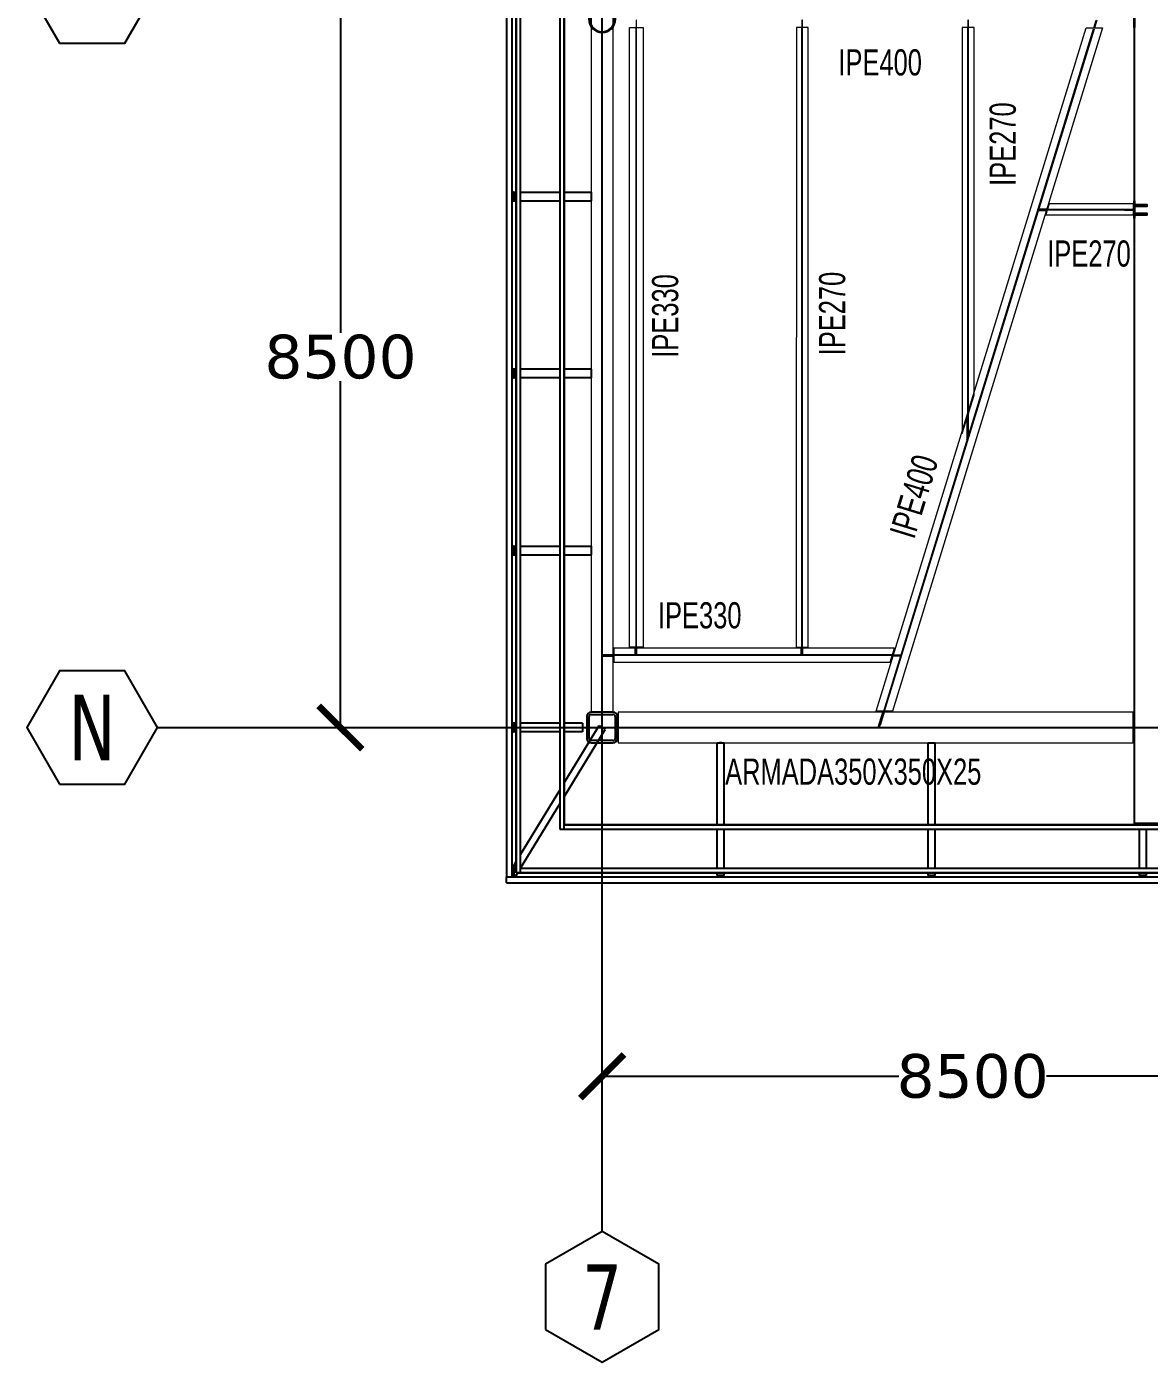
# Model space of a CAD drawing. Header units: millimetres. Extents: x -6598 to 74598, y -11659 to 33736.
# Drawn here: x -6598 to 6275, y -7280 to 8038 of the extents above; entities that cross this region are included whole.
import ezdxf
from ezdxf.enums import TextEntityAlignment as Align

# ---------------------------------------------------------------- set-up
doc = ezdxf.new("R2010")
doc.units = ezdxf.units.MM
for name, color, linetype, lineweight in [('0-2', 10, 'Continuous', 5), ('E_B_PLACA-1', 10, 'Continuous', 25), ('E_B_PLACA-2', 31, 'Continuous', 25), ('E_COLUMNAS-2', 1, 'Continuous', 35), ('E_COLUMNAS-3', 31, 'Continuous', 25), ('E_COLUMNAS-4', 1, 'Continuous', 25), ('E_TEXTO', 3, 'Continuous', 9), ('E_VIGAS-1', 30, 'Continuous', 25), ('E_VIGAS-2', 10, 'Continuous', 25), ('HCB-VIGAS', 4, 'Continuous', 15), ('HCB_ALMA', 255, 'Continuous', 5), ('S-COLS-HDLN-1', 52, 'Continuous', 9)]:
    doc.layers.add(name, color=color, linetype=linetype, lineweight=lineweight)
for name, color, linetype in [('COTAS', 8, 'Continuous'), ('HCB-EJES', 1, 'Continuous'), ('HCB-PLATINAS', 5, 'Continuous'), ('HCB-ROTULOS', 2, 'Continuous')]:
    doc.layers.add(name, color=color, linetype=linetype)
doc.styles.add('Arial Narrow_1', font='', dxfattribs={"width": 0.85, "height": 0.3})
doc.styles.add('ROMANT', font='romant.shx', dxfattribs={"width": 0.8})
doc.styles.add('VERDANA', font='verdana.ttf')
doc.styles.get('Arial Narrow_1').set_extended_font_data('Arial Narrow')
doc.dimstyles.new('1.125', dxfattribs={"dimscale": 0, "dimtxt": 500, "dimasz": 500, "dimexe": 4, "dimexo": 4, "dimgap": 15, "dimtad": 0, "dimdec": 0, "dimzin": 4, "dimdsep": 46, "dimtxsty": 'ROMANT', "dimblk": 'ARCHTICK', "dimcen": -10, "dimclrd": 256, "dimclrt": 3, "dimadec": 0, "dimazin": 0, "dimtfac": 1, "dimtdec": 0, "dimtix": 1, "dimtmove": 0, "dimatfit": 0, "dimldrblk": 'OBLIQUE', "dimfxl": 0.05, "dimtolj": 1, "dimtzin": 0, "dimarcsym": 0})

# ---------------------------------------------------------------- blocks, each defined once
blk = doc.blocks.new('EST_SFM_VIGA-METALICA-SECCION-C - EST_SFM_VIGA-METALICA-UPN160-1602621-_94_00m_N_E-NIVEL-24-TERRAZA DOC')
at = {"layer": 'E_VIGAS-1'}
for p, q in [((14.471, 0.047), (-14.46, 0.047)), ((14.471, 0.047), (14.471, -0.018)), ((-14.46, -0.018), (14.471, -0.018))]:
    blk.add_line(p, q, dxfattribs=at)
blk = doc.blocks.new('EST_SFM_VIGA-METALICA-SECCION-C - EST_SFM_VIGA-METALICA-UPN100-1529610-_94_00m_N_E-NIVEL-24-TERRAZA DOC')
at = {"layer": 'E_VIGAS-2'}
for p, q in [((14.393, 0.032), (-14.441, 0.032)), ((14.393, 0.032), (14.393, -0.018)), ((-14.442, -0.018), (14.393, -0.018))]:
    blk.add_line(p, q, dxfattribs=at)
blk = doc.blocks.new('EST_SFM_VIGA-METALICA-SECCION-C - EST_SFM_VIGA-METALICA-UPN100-1529678-_94_00m_N_E-NIVEL-24-TERRAZA DOC')
at = {"layer": 'E_VIGAS-2'}
for p, q in [((13.894, 0.018), (-13.943, 0.018)), ((13.894, 0.018), (13.894, -0.032)), ((-13.942, -0.032), (13.893, -0.032))]:
    blk.add_line(p, q, dxfattribs=at)
blk = doc.blocks.new('EST_SFM_VIGA-METALICA-SECCION-C - EST_SFM_VIGA-METALICA-UPN100-1527742-_94_00m_N_E-NIVEL-24-TERRAZA DOC')
at = {"layer": 'E_VIGAS-2'}
for p, q in [((-34.827, -0.032), (-34.827, 0.018)), ((34.044, 0.018), (-34.827, 0.018)), ((-34.827, -0.032), (34.044, -0.032))]:
    blk.add_line(p, q, dxfattribs=at)
blk = doc.blocks.new('EST_SFM_VIGA-METALICA-SECCION-C - EST_SFM_VIGA-METALICA-UPN100-1527772-_94_00m_N_E-NIVEL-24-TERRAZA DOC')
at = {"layer": 'E_VIGAS-2'}
for p, q in [((-34.929, -0.018), (-34.929, 0.032)), ((34.942, 0.032), (-34.929, 0.032)), ((-34.929, -0.018), (34.942, -0.018))]:
    blk.add_line(p, q, dxfattribs=at)
blk = doc.blocks.new('EST_SFM_VIGA-METALICA-SECCION-C - EST_SFM_VIGA-METALICA-UPN160-1579051-_94_00m_N_E-NIVEL-24-TERRAZA DOC')
at = {"layer": 'E_VIGAS-1'}
for p, q in [((-35.176, -0.018), (-35.176, 0.047)), ((32.521, 0.047), (-35.176, 0.047)), ((-35.176, -0.018), (34.955, -0.018))]:
    blk.add_line(p, q, dxfattribs=at)
blk = doc.blocks.new('DCTIB_CNI_EST_MOD-1A-FAC_0001_rvt-2-_94_00m_N_E-NIVEL-24-TERRAZA DOC')
at = {"layer": 'E_B_PLACA-1'}
for p, q in [((-75.147, 138.995), (-75.147, 167.83)), ((-74.597, 167.28), (-74.597, 139.545)), ((-74.597, 139.545), (-5.727, 139.545)), ((-5.177, 138.995), (-75.147, 138.995))]:
    blk.add_line(p, q, dxfattribs=at)
at = {"layer": 'E_B_PLACA-2'}
for p, q in [((-75.147, 167.83), (-75.147, 138.995)), ((-74.597, 139.545), (-74.597, 167.28)), ((-5.727, 139.545), (-74.597, 139.545)), ((-75.147, 138.995), (-5.177, 138.995))]:
    blk.add_line(p, q, dxfattribs=at)
at = {"layer": 'E_COLUMNAS-3'}
for p, q in [((-72.831, 138.952), (-72.805, 138.952)), ((-72.805, 138.949), (-72.831, 138.949)), ((-72.8, 138.952), (-72.773, 138.952)), ((-72.773, 138.949), (-72.8, 138.949)), ((-70.411, 138.952), (-70.385, 138.952)), ((-70.385, 138.949), (-70.411, 138.949)), ((-70.38, 138.952), (-70.353, 138.952)), ((-70.353, 138.949), (-70.38, 138.949))]:
    blk.add_line(p, q, dxfattribs=at)
for centre, radius, start, end in [((-75.196, 138.946), 0.006, 10, 80), ((-75.196, 138.946), 0.006, 10, 80), ((-75.196, 138.946), 0.003, 30, 60), ((-75.196, 138.946), 0.003, 30, 60), ((-72.831, 138.946), 0.006, 90, 170), ((-72.831, 138.946), 0.006, 90, 170), ((-72.831, 138.946), 0.003, 90, 150), ((-72.831, 138.946), 0.003, 90, 150), ((-72.773, 138.946), 0.006, 10, 90), ((-72.773, 138.946), 0.006, 10, 90), ((-72.773, 138.946), 0.003, 30, 90), ((-72.773, 138.946), 0.003, 30, 90), ((-70.411, 138.946), 0.006, 90, 170), ((-70.411, 138.946), 0.006, 90, 170), ((-70.411, 138.946), 0.003, 90, 150), ((-70.411, 138.946), 0.003, 90, 150), ((-70.353, 138.946), 0.006, 10, 90), ((-70.353, 138.946), 0.006, 10, 90), ((-70.353, 138.946), 0.003, 30, 90), ((-70.353, 138.946), 0.003, 30, 90)]:
    blk.add_arc(centre, radius, start, end, dxfattribs=at)
at = {"layer": 'E_VIGAS-1'}
for p, q in [((-75.177, 146.804), (-75.195, 146.804)), ((-75.195, 146.757), (-75.181, 146.757)), ((-75.181, 146.752), (-75.195, 146.752)), ((-75.181, 146.757), (-75.176, 146.757)), ((-75.181, 146.757), (-75.176, 146.757)), ((-75.177, 146.757), (-75.181, 146.757)), ((-75.176, 146.752), (-75.181, 146.752)), ((-75.181, 146.752), (-75.177, 146.752)), ((-75.176, 146.752), (-75.181, 146.752)), ((-75.177, 146.767), (-75.177, 146.804)), ((-75.177, 146.804), (-75.175, 146.804)), ((-75.175, 146.704), (-75.175, 146.804)), ((-75.175, 146.804), (-75.147, 146.804)), ((-75.175, 146.804), (-75.175, 146.704)), ((-74.597, 146.804), (-74.286, 146.804)), ((-74.286, 146.804), (-74.286, 146.704)), ((-75.195, 146.704), (-75.177, 146.704)), ((-75.177, 146.704), (-75.177, 146.742)), ((-75.175, 146.704), (-75.177, 146.704)), ((-75.175, 146.704), (-75.147, 146.704)), ((-74.597, 146.704), (-74.286, 146.704)), ((-75.177, 144.774), (-75.195, 144.774)), ((-75.177, 144.774), (-75.175, 144.774)), ((-75.177, 144.736), (-75.177, 144.774)), ((-75.175, 144.674), (-75.175, 144.774)), ((-75.175, 144.774), (-75.175, 144.674)), ((-75.147, 144.774), (-75.175, 144.774)), ((-74.286, 144.774), (-74.597, 144.774)), ((-74.286, 144.774), (-74.286, 144.674)), ((-75.195, 144.726), (-75.181, 144.726)), ((-75.181, 144.721), (-75.195, 144.721)), ((-75.195, 144.674), (-75.177, 144.674)), ((-75.181, 144.726), (-75.176, 144.726)), ((-75.181, 144.726), (-75.176, 144.726)), ((-75.177, 144.726), (-75.181, 144.726)), ((-75.176, 144.721), (-75.181, 144.721)), ((-75.181, 144.721), (-75.177, 144.721)), ((-75.176, 144.721), (-75.181, 144.721)), ((-75.177, 144.674), (-75.177, 144.711)), ((-75.175, 144.674), (-75.177, 144.674)), ((-75.147, 144.674), (-75.175, 144.674)), ((-74.286, 144.674), (-74.597, 144.674)), ((-75.177, 142.743), (-75.195, 142.743)), ((-75.195, 142.696), (-75.181, 142.696)), ((-75.181, 142.69), (-75.195, 142.69)), ((-75.195, 142.643), (-75.177, 142.643)), ((-75.181, 142.696), (-75.176, 142.696)), ((-75.181, 142.696), (-75.176, 142.696)), ((-75.177, 142.696), (-75.181, 142.696)), ((-75.176, 142.69), (-75.181, 142.69)), ((-75.181, 142.69), (-75.177, 142.69)), ((-75.176, 142.69), (-75.181, 142.69)), ((-75.177, 142.706), (-75.177, 142.743)), ((-75.177, 142.743), (-75.175, 142.743)), ((-75.177, 142.643), (-75.177, 142.68)), ((-75.175, 142.643), (-75.177, 142.643)), ((-75.175, 142.643), (-75.175, 142.743)), ((-75.175, 142.743), (-75.147, 142.743)), ((-75.175, 142.743), (-75.175, 142.643)), ((-75.175, 142.643), (-75.147, 142.643)), ((-74.597, 142.743), (-74.287, 142.743)), ((-74.597, 142.643), (-74.287, 142.643)), ((-74.287, 142.743), (-74.287, 142.643)), ((-75.177, 140.712), (-75.195, 140.712)), ((-75.195, 140.665), (-75.181, 140.665)), ((-75.181, 140.66), (-75.195, 140.66)), ((-75.181, 140.665), (-75.176, 140.665)), ((-75.181, 140.665), (-75.176, 140.665)), ((-75.177, 140.665), (-75.181, 140.665)), ((-75.176, 140.66), (-75.181, 140.66)), ((-75.181, 140.66), (-75.177, 140.66)), ((-75.176, 140.66), (-75.181, 140.66)), ((-75.177, 140.712), (-75.175, 140.712)), ((-75.177, 140.675), (-75.177, 140.712)), ((-75.177, 140.612), (-75.177, 140.65)), ((-75.175, 140.612), (-75.175, 140.712)), ((-75.175, 140.712), (-75.175, 140.612)), ((-75.147, 140.712), (-75.175, 140.712)), ((-74.387, 140.712), (-74.597, 140.712)), ((-74.597, 140.027), (-74.197, 140.684)), ((-74.597, 139.869), (-74.127, 140.641)), ((-74.387, 140.712), (-74.387, 140.612)), ((-74.197, 140.684), (-74.127, 140.641)), ((-75.195, 140.612), (-75.177, 140.612)), ((-75.175, 140.612), (-75.177, 140.612)), ((-75.147, 140.612), (-75.175, 140.612)), ((-74.387, 140.612), (-74.597, 140.612)), ((-72.843, 140.488), (-72.815, 140.488)), ((-72.843, 140.487), (-72.761, 140.487)), ((-72.843, 139.545), (-72.843, 140.487)), ((-72.805, 140.488), (-72.805, 140.487)), ((-72.8, 140.488), (-72.805, 140.488)), ((-72.8, 140.487), (-72.8, 140.488)), ((-72.789, 140.488), (-72.761, 140.488)), ((-72.761, 139.545), (-72.761, 140.487)), ((-70.423, 140.487), (-70.341, 140.487)), ((-70.423, 139.545), (-70.423, 140.487)), ((-70.341, 139.545), (-70.341, 140.487)), ((-68.003, 139.567), (-67.921, 139.567)), ((-68.003, 139.567), (-68.003, 139.545)), ((-67.921, 139.567), (-67.921, 139.545)), ((-75.175, 139.078), (-75.147, 139.124)), ((-75.176, 139.065), (-75.195, 139.033)), ((-75.181, 138.994), (-75.178, 138.999)), ((-75.178, 138.99), (-75.181, 138.984)), ((-75.176, 139.023), (-75.176, 139.076)), ((-75.176, 138.966), (-75.176, 138.972)), ((-75.176, 138.972), (-75.176, 138.966)), ((-75.147, 138.966), (-75.176, 138.966)), ((-75.175, 139.078), (-75.175, 138.967)), ((-75.175, 138.967), (-75.147, 138.967)), ((-75.175, 138.961), (-75.174, 138.959)), ((-75.173, 138.957), (-75.172, 138.955)), ((-75.171, 138.952), (-75.171, 138.95)), ((-75.166, 138.947), (-75.155, 138.966)), ((-75.147, 138.967), (-75.13, 138.995)), ((-72.843, 138.967), (-72.843, 138.995)), ((-72.761, 138.967), (-72.843, 138.967)), ((-72.843, 138.966), (-72.843, 138.967)), ((-72.843, 138.967), (-72.761, 138.967)), ((-72.843, 138.966), (-72.815, 138.966)), ((-72.815, 138.966), (-72.843, 138.966)), ((-72.805, 138.961), (-72.805, 138.966)), ((-72.805, 138.947), (-72.805, 138.961)), ((-72.8, 138.966), (-72.8, 138.961)), ((-72.8, 138.961), (-72.8, 138.947)), ((-72.761, 138.966), (-72.789, 138.966)), ((-72.789, 138.966), (-72.761, 138.966)), ((-72.761, 138.967), (-72.761, 138.995)), ((-72.761, 138.967), (-72.761, 138.966)), ((-70.423, 138.967), (-70.423, 138.995)), ((-70.423, 138.966), (-70.423, 138.967)), ((-70.423, 138.967), (-70.341, 138.967)), ((-70.395, 138.966), (-70.423, 138.966)), ((-70.385, 138.961), (-70.385, 138.966)), ((-70.385, 138.947), (-70.385, 138.961)), ((-70.38, 138.966), (-70.38, 138.961)), ((-70.38, 138.961), (-70.38, 138.947)), ((-70.341, 138.966), (-70.369, 138.966)), ((-70.341, 138.967), (-70.341, 138.995)), ((-70.341, 138.967), (-70.341, 138.966)), ((-68.003, 138.995), (-68.003, 138.967)), ((-68.003, 138.967), (-67.921, 138.967)), ((-68.003, 138.966), (-68.003, 138.967)), ((-67.975, 138.966), (-68.003, 138.966)), ((-67.965, 138.961), (-67.965, 138.966)), ((-67.965, 138.947), (-67.965, 138.961)), ((-67.96, 138.966), (-67.96, 138.961)), ((-67.96, 138.961), (-67.96, 138.947)), ((-67.921, 138.966), (-67.949, 138.966)), ((-67.921, 138.995), (-67.921, 138.967)), ((-67.921, 138.967), (-67.921, 138.966))]:
    blk.add_line(p, q, dxfattribs=at)
at = {"layer": 'E_VIGAS-1', "flags": 128}
for points in [[(-75.195, 138.971), (-75.191, 138.978), (-75.186, 138.987), (-75.181, 138.994)], [(-75.181, 138.984), (-75.186, 138.977), (-75.191, 138.968), (-75.195, 138.961)], [(-75.19, 138.971), (-75.186, 138.97), (-75.182, 138.968), (-75.178, 138.964), (-75.175, 138.96), (-75.172, 138.956), (-75.171, 138.951), (-75.17, 138.947)], [(-75.176, 139.076), (-75.176, 139.077), (-75.175, 139.078)], [(-75.147, 138.967), (-75.147, 138.967), (-75.147, 138.966)]]:
    blk.add_lwpolyline(points, dxfattribs=at)
at = {"layer": 'E_VIGAS-1'}
for centre, start_param, end_param in [((-72.815, 140.488), 0, 1.570796), ((-72.815, 140.487), 4.974188, 5.497787), ((-72.815, 140.487), 6.021386, 6.283185), ((-72.789, 140.488), 1.570796, 3.141593), ((-72.789, 140.487), 3.141593, 3.403392), ((-72.789, 140.487), 3.926991, 4.45059)]:
    blk.add_ellipse(centre, major_axis=(0.0107, 0), ratio=0.002301, start_param=start_param, end_param=end_param, dxfattribs=at)
for points, knots in [([(-75.181, 146.757), (-75.181, 146.757), (-75.18, 146.757), (-75.179, 146.758), (-75.178, 146.759), (-75.177, 146.76), (-75.177, 146.762), (-75.177, 146.763), (-75.177, 146.764), (-75.177, 146.766), (-75.177, 146.767)], [0, 0, 0, 0, 0.142857, 0.285714, 0.428571, 0.571429, 0.678571, 0.732143, 0.785714, 1, 1, 1, 1]), ([(-75.177, 146.742), (-75.177, 146.742), (-75.177, 146.744), (-75.177, 146.746), (-75.177, 146.748), (-75.178, 146.75), (-75.179, 146.751), (-75.181, 146.752), (-75.181, 146.752)], [0, 0, 0, 0, 0.142857, 0.285714, 0.428571, 0.571429, 0.785714, 1, 1, 1, 1]), ([(-75.181, 144.726), (-75.181, 144.726), (-75.18, 144.727), (-75.179, 144.727), (-75.178, 144.728), (-75.177, 144.73), (-75.177, 144.731), (-75.177, 144.732), (-75.177, 144.734), (-75.177, 144.735), (-75.177, 144.736)], [0, 0, 0, 0, 0.142857, 0.285714, 0.428571, 0.571429, 0.678571, 0.732143, 0.785714, 1, 1, 1, 1]), ([(-75.177, 144.711), (-75.177, 144.712), (-75.177, 144.713), (-75.177, 144.716), (-75.177, 144.718), (-75.178, 144.719), (-75.179, 144.721), (-75.181, 144.721), (-75.181, 144.721)], [0, 0, 0, 0, 0.142857, 0.285714, 0.428571, 0.571429, 0.785714, 1, 1, 1, 1]), ([(-75.181, 142.696), (-75.181, 142.696), (-75.18, 142.696), (-75.179, 142.697), (-75.178, 142.698), (-75.177, 142.699), (-75.177, 142.7), (-75.177, 142.701), (-75.177, 142.703), (-75.177, 142.704), (-75.177, 142.706)], [0, 0, 0, 0, 0.142857, 0.285714, 0.428571, 0.571429, 0.678571, 0.732143, 0.785714, 1, 1, 1, 1]), ([(-75.177, 142.68), (-75.177, 142.681), (-75.177, 142.683), (-75.177, 142.685), (-75.177, 142.687), (-75.178, 142.689), (-75.179, 142.69), (-75.181, 142.69), (-75.181, 142.69)], [0, 0, 0, 0, 0.142857, 0.285714, 0.428571, 0.571429, 0.785714, 1, 1, 1, 1]), ([(-75.181, 140.665), (-75.181, 140.665), (-75.18, 140.665), (-75.179, 140.666), (-75.178, 140.667), (-75.177, 140.668), (-75.177, 140.67), (-75.177, 140.671), (-75.177, 140.672), (-75.177, 140.674), (-75.177, 140.675)], [0, 0, 0, 0, 0.142857, 0.285714, 0.428571, 0.571429, 0.678571, 0.732143, 0.785714, 1, 1, 1, 1]), ([(-75.177, 140.65), (-75.177, 140.651), (-75.177, 140.652), (-75.177, 140.654), (-75.177, 140.656), (-75.178, 140.658), (-75.179, 140.659), (-75.181, 140.66), (-75.181, 140.66)], [0, 0, 0, 0, 0.142857, 0.285714, 0.428571, 0.571429, 0.785714, 1, 1, 1, 1]), ([(-75.181, 138.994), (-75.18, 138.996), (-75.178, 139.001), (-75.177, 139.009), (-75.176, 139.016), (-75.176, 139.021), (-75.176, 139.023)], [0, 0, 0, 0, 0.285714, 0.571429, 0.785714, 1, 1, 1, 1]), ([(-75.176, 138.972), (-75.176, 138.973), (-75.176, 138.975), (-75.176, 138.977), (-75.176, 138.978), (-75.176, 138.979), (-75.177, 138.98), (-75.177, 138.98), (-75.177, 138.981), (-75.177, 138.982), (-75.177, 138.982), (-75.177, 138.982), (-75.177, 138.982), (-75.177, 138.982), (-75.177, 138.983), (-75.177, 138.984), (-75.177, 138.984), (-75.177, 138.985), (-75.177, 138.985), (-75.177, 138.985), (-75.177, 138.985), (-75.177, 138.985), (-75.178, 138.986), (-75.178, 138.986), (-75.178, 138.987), (-75.178, 138.987), (-75.179, 138.987), (-75.179, 138.987), (-75.179, 138.987), (-75.18, 138.987), (-75.18, 138.986), (-75.181, 138.986), (-75.181, 138.985), (-75.181, 138.984)], [0, 0, 0, 0, 0.142857, 0.214286, 0.25, 0.285714, 0.321429, 0.357143, 0.392857, 0.410714, 0.419643, 0.428571, 0.4375, 0.446429, 0.464286, 0.5, 0.535714, 0.553571, 0.5625, 0.571429, 0.580357, 0.589286, 0.607143, 0.642857, 0.678571, 0.714286, 0.75, 0.785714, 0.821429, 0.839286, 0.857143, 0.928571, 1, 1, 1, 1]), ([(-75.181, 138.984), (-75.181, 138.985), (-75.181, 138.986), (-75.18, 138.986), (-75.18, 138.987), (-75.179, 138.987), (-75.179, 138.987), (-75.179, 138.987), (-75.178, 138.987), (-75.178, 138.987)], [0, 0, 0, 0, 0.0714286, 0.1428571, 0.1607143, 0.1785714, 0.2142857, 0.25, 0.2857143, 0.2857143, 0.2857143, 0.2857143]), ([(-75.177, 138.982), (-75.177, 138.982), (-75.177, 138.982), (-75.177, 138.982), (-75.177, 138.981), (-75.177, 138.98), (-75.177, 138.98), (-75.176, 138.979), (-75.176, 138.978), (-75.176, 138.977), (-75.176, 138.975), (-75.176, 138.973), (-75.176, 138.972)], [0.5714286, 0.5714286, 0.5714286, 0.5714286, 0.5803571, 0.5892857, 0.6071429, 0.6428571, 0.6785714, 0.7142857, 0.75, 0.7857143, 0.8571429, 1, 1, 1, 1]), ([(-72.815, 138.966), (-72.814, 138.966), (-72.813, 138.966), (-72.81, 138.966), (-72.808, 138.965), (-72.806, 138.964), (-72.805, 138.963), (-72.805, 138.962), (-72.805, 138.961)], [0, 0, 0, 0, 0.142857, 0.285714, 0.428571, 0.571429, 0.785714, 1, 1, 1, 1]), ([(-72.805, 138.961), (-72.805, 138.962), (-72.805, 138.963), (-72.807, 138.965), (-72.808, 138.965), (-72.81, 138.966), (-72.811, 138.966), (-72.812, 138.966), (-72.814, 138.966), (-72.815, 138.966)], [0, 0, 0, 0, 0.285714, 0.428571, 0.571429, 0.678571, 0.732143, 0.785714, 1, 1, 1, 1]), ([(-72.789, 138.966), (-72.79, 138.966), (-72.791, 138.966), (-72.794, 138.966), (-72.796, 138.965), (-72.798, 138.965), (-72.799, 138.963), (-72.8, 138.962), (-72.8, 138.961)], [0, 0, 0, 0, 0.142857, 0.285714, 0.428571, 0.571429, 0.785714, 1, 1, 1, 1]), ([(-72.8, 138.961), (-72.8, 138.962), (-72.799, 138.963), (-72.798, 138.965), (-72.796, 138.965), (-72.795, 138.966), (-72.794, 138.966), (-72.792, 138.966), (-72.79, 138.966), (-72.789, 138.966)], [0, 0, 0, 0, 0.285714, 0.428571, 0.571429, 0.678571, 0.732143, 0.785714, 1, 1, 1, 1]), ([(-70.395, 138.966), (-70.394, 138.966), (-70.393, 138.966), (-70.39, 138.966), (-70.388, 138.965), (-70.386, 138.964), (-70.385, 138.963), (-70.385, 138.962), (-70.385, 138.961)], [0, 0, 0, 0, 0.142857, 0.285714, 0.428571, 0.571429, 0.785714, 1, 1, 1, 1]), ([(-70.385, 138.961), (-70.385, 138.962), (-70.385, 138.963), (-70.387, 138.965), (-70.388, 138.965), (-70.39, 138.966), (-70.391, 138.966), (-70.392, 138.966), (-70.394, 138.966), (-70.395, 138.966)], [0, 0, 0, 0, 0.285714, 0.428571, 0.571429, 0.678571, 0.732143, 0.785714, 1, 1, 1, 1]), ([(-70.369, 138.966), (-70.37, 138.966), (-70.371, 138.966), (-70.374, 138.966), (-70.376, 138.965), (-70.378, 138.964), (-70.379, 138.963), (-70.38, 138.962), (-70.38, 138.961)], [0, 0, 0, 0, 0.142857, 0.285714, 0.428571, 0.571429, 0.785714, 1, 1, 1, 1]), ([(-70.38, 138.961), (-70.38, 138.962), (-70.379, 138.963), (-70.378, 138.965), (-70.376, 138.965), (-70.375, 138.966), (-70.374, 138.966), (-70.372, 138.966), (-70.37, 138.966), (-70.369, 138.966)], [0, 0, 0, 0, 0.285714, 0.428571, 0.571429, 0.678571, 0.732143, 0.785714, 1, 1, 1, 1]), ([(-67.965, 138.961), (-67.965, 138.962), (-67.965, 138.963), (-67.967, 138.965), (-67.968, 138.965), (-67.97, 138.966), (-67.971, 138.966), (-67.972, 138.966), (-67.974, 138.966), (-67.975, 138.966)], [0, 0, 0, 0, 0.285714, 0.428571, 0.571429, 0.678571, 0.732143, 0.785714, 1, 1, 1, 1]), ([(-67.975, 138.966), (-67.974, 138.966), (-67.973, 138.966), (-67.97, 138.966), (-67.968, 138.965), (-67.966, 138.964), (-67.965, 138.963), (-67.965, 138.962), (-67.965, 138.961)], [0, 0, 0, 0, 0.142857, 0.285714, 0.428571, 0.571429, 0.785714, 1, 1, 1, 1]), ([(-67.96, 138.961), (-67.96, 138.962), (-67.959, 138.963), (-67.958, 138.965), (-67.956, 138.965), (-67.955, 138.966), (-67.954, 138.966), (-67.952, 138.966), (-67.95, 138.966), (-67.949, 138.966)], [0, 0, 0, 0, 0.285714, 0.428571, 0.571429, 0.678571, 0.732143, 0.785714, 1, 1, 1, 1]), ([(-67.949, 138.966), (-67.95, 138.966), (-67.951, 138.966), (-67.954, 138.966), (-67.956, 138.965), (-67.958, 138.964), (-67.959, 138.963), (-67.96, 138.962), (-67.96, 138.961)], [0, 0, 0, 0, 0.142857, 0.285714, 0.428571, 0.571429, 0.785714, 1, 1, 1, 1])]:
    blk.add_open_spline(points, degree=3, knots=knots, dxfattribs=at)
for points in [[(-75.178, 139.001), (-75.179, 139), (-75.18, 138.997), (-75.181, 138.995), (-75.181, 138.994)], [(-75.176, 139.023), (-75.176, 139.021), (-75.176, 139.018), (-75.177, 139.014), (-75.177, 139.011), (-75.177, 139.009)], [(-75.176, 138.966), (-75.176, 138.966), (-75.176, 138.967), (-75.175, 138.967), (-75.175, 138.967)]]:
    blk.add_open_spline(points, degree=3, dxfattribs=at)
at = {"layer": 'E_VIGAS-2'}
for p, q in [((-75.097, 146.804), (-74.647, 146.804)), ((-75.097, 146.704), (-74.647, 146.704)), ((-74.647, 144.774), (-75.097, 144.774)), ((-74.647, 144.674), (-75.097, 144.674)), ((-75.097, 142.743), (-74.647, 142.743)), ((-75.097, 142.643), (-74.647, 142.643)), ((-74.647, 140.712), (-75.097, 140.712)), ((-74.647, 140.612), (-75.097, 140.612)), ((-75.097, 139.206), (-74.647, 139.944)), ((-75.097, 139.048), (-74.647, 139.787)), ((-72.843, 139.045), (-72.843, 139.495)), ((-72.761, 139.045), (-72.761, 139.495)), ((-70.423, 139.045), (-70.423, 139.495)), ((-70.341, 139.045), (-70.341, 139.495)), ((-68.003, 139.495), (-68.003, 139.045)), ((-67.921, 139.495), (-67.921, 139.045))]:
    blk.add_line(p, q, dxfattribs=at)
at = {"layer": 'E_VIGAS-1'}
for name, p, rotation in [('EST_SFM_VIGA-METALICA-SECCION-C - EST_SFM_VIGA-METALICA-UPN160-1602621-_94_00m_N_E-NIVEL-24-TERRAZA DOC', (-75.242, 153.418), 270), ('EST_SFM_VIGA-METALICA-SECCION-C - EST_SFM_VIGA-METALICA-UPN100-1529610-_94_00m_N_E-NIVEL-24-TERRAZA DOC', (-75.13, 153.388), 269.9999999999999), ('EST_SFM_VIGA-METALICA-SECCION-C - EST_SFM_VIGA-METALICA-UPN100-1529678-_94_00m_N_E-NIVEL-24-TERRAZA DOC', (-74.615, 153.388), 270.0000000000001)]:
    blk.add_blockref(name, p, dxfattribs=dict(at, rotation=rotation))
for name, p in [('EST_SFM_VIGA-METALICA-SECCION-C - EST_SFM_VIGA-METALICA-UPN100-1527742-_94_00m_N_E-NIVEL-24-TERRAZA DOC', (-39.77, 139.527)), ('EST_SFM_VIGA-METALICA-SECCION-C - EST_SFM_VIGA-METALICA-UPN160-1579051-_94_00m_N_E-NIVEL-24-TERRAZA DOC', (-40.084, 138.9)), ('EST_SFM_VIGA-METALICA-SECCION-C - EST_SFM_VIGA-METALICA-UPN100-1527772-_94_00m_N_E-NIVEL-24-TERRAZA DOC', (-40.169, 139.013))]:
    blk.add_blockref(name, p, dxfattribs=at)
blk = doc.blocks.new('EST_SCM_COLUMNA-METALICA-SECCION-CUADRADA - EST_SCM_COLUMNA-TUBULAR-CUADRADA_ARMADA_350X350X25-V7-_94_00m_N_E-NIVEL-24-TERRAZA DOC')
at = {"layer": 'S-COLS-HDLN-1'}
h = blk.add_hatch(dxfattribs=at)
h.set_pattern_fill('FP_6', color=256, style=0, pattern_type=2)
h.set_pattern_definition([(135, (74.162, -140.662), (-0.15909903, -0.15909903), [])])
h.paths.add_polyline_path([(0.125, -0.175), (0.147, -0.17), (0.16, -0.16), (0.171, -0.144), (0.175, -0.125), (0.175, 0.125), (0.171, 0.144), (0.16, 0.16), (0.141, 0.172), (0.123, 0.175), (-0.125, 0.175), (-0.144, 0.171), (-0.16, 0.16), (-0.171, 0.144), (-0.175, 0.125), (-0.175, -0.125), (-0.171, -0.144), (-0.157, -0.163), (-0.144, -0.171), (-0.125, -0.175), (-0.015, -0.175)])
h.paths.add_polyline_path([(-0.125, -0.15), (-0.138, -0.147), (-0.147, -0.138), (-0.15, -0.125), (-0.15, 0.125), (-0.147, 0.137), (-0.138, 0.147), (-0.123, 0.15), (0.127, 0.149), (0.137, 0.147), (0.147, 0.137), (0.15, 0.125), (0.15, -0.125), (0.147, -0.138), (0.137, -0.147), (0.125, -0.15), (-0.015, -0.15)])
at = {"layer": 'E_COLUMNAS-4'}
for p, q in [((0.125, 0.175), (-0.125, 0.175)), ((-0.175, 0.125), (-0.175, -0.125)), ((-0.15, -0.125), (-0.15, 0.125)), ((-0.125, 0.15), (0.125, 0.15)), ((0.15, 0.125), (0.15, -0.125)), ((0.175, -0.125), (0.175, 0.125)), ((0.125, -0.15), (-0.125, -0.15)), ((-0.125, -0.175), (0.125, -0.175))]:
    blk.add_line(p, q, dxfattribs=at)
for centre, radius, start, end in [((-0.125, 0.125), 0.05, 90, 180), ((0.125, 0.125), 0.05, 360, 90), ((-0.125, 0.125), 0.025, 90, 180), ((0.125, 0.125), 0.025, 0, 90), ((-0.125, -0.125), 0.05, 180, 270), ((-0.125, -0.125), 0.025, 180, 270), ((0.125, -0.125), 0.025, 270, 0), ((0.125, -0.125), 0.05, 270, 360)]:
    blk.add_arc(centre, radius, start, end, dxfattribs=at)
blk = doc.blocks.new('EST_SCM_COLUMNA-METALICA-SECCION-CIRCULAR - EST_SCM_COLUMNA-TUBULAR-CIRCULAR_PTEØ_12__e_10_3mm-V9-_94_00m_N_E-NIVEL-24-TERRAZA DOC')
at = {"layer": 'S-COLS-HDLN-1'}
h = blk.add_hatch(dxfattribs=at)
h.set_pattern_fill('FP_10', color=256, style=0, pattern_type=2)
h.set_pattern_definition([(135, (74.162, -148.785), (-0.15909903, -0.15909903), [])])
h.paths.add_polyline_path([(0.02, -0.151), (0.022, -0.151), (0.063, -0.139), (0.1, -0.115), (0.128, -0.082), (0.146, -0.043), (0.152, 0), (0.145, 0.046), (0.124, 0.087), (0.1, 0.115), (0.059, 0.14), (0.02, 0.151), (-0.022, 0.151), (-0.063, 0.139), (-0.1, 0.115), (-0.131, 0.077), (-0.147, 0.04), (-0.152, 0), (-0.146, -0.043), (-0.124, -0.087), (-0.1, -0.115), (-0.059, -0.14), (-0.02, -0.151), (-0.015, -0.151)])
h.paths.add_polyline_path([(0.02, -0.141), (-0.02, -0.141), (-0.063, -0.127), (-0.093, -0.107), (-0.12, -0.077), (-0.136, -0.04), (-0.142, 0), (-0.135, 0.043), (-0.12, 0.077), (-0.093, 0.107), (-0.059, 0.129), (-0.015, 0.141), (0.022, 0.14), (0.063, 0.127), (0.093, 0.107), (0.12, 0.077), (0.136, 0.04), (0.142, -0.004), (0.136, -0.04), (0.12, -0.077), (0.093, -0.107), (0.059, -0.129), (0.022, -0.14)])
at = {"layer": 'E_COLUMNAS-4'}
for radius, start, end in [(0.152, 360, 180), (0.152, 180, 360), (0.142, 0, 180), (0.142, 180, 0)]:
    blk.add_arc((0, 0), radius, start, end, dxfattribs=at)
blk = doc.blocks.new('_ArchTick')
at = {"color": 0, "linetype": 'ByBlock', "const_width": 0.15}
blk.add_lwpolyline([(-0.5, -0.5), (0.5, 0.5)], dxfattribs=at)
blk = doc.blocks.new('*D436')
at = {"layer": 'COTAS', "color": 0, "lineweight": -2, "transparency": 16777216}
for p, q in [((0, -5776), (0, -3996)), ((8500, -5776), (8500, -3996))]:
    blk.add_line(p, q, dxfattribs=at)
at = {"layer": 'COTAS', "lineweight": -2, "transparency": 16777216}
for p, q in [((0, -4000), (3404, -4000)), ((8500, -4000), (5096, -4000))]:
    blk.add_line(p, q, dxfattribs=at)
at = {"layer": 'Defpoints', "color": 0, "transparency": 16777216}
for p in [(0, -4000), (0, -5780), (8500, -5780)]:
    blk.add_point(p, dxfattribs=at)
at = {"layer": 'COTAS', "lineweight": -2, "transparency": 16777216, "xscale": 500, "yscale": 500, "zscale": 500, "rotation": 180}
blk.add_blockref('_ArchTick', (0, -4000), dxfattribs=at)
at = {"layer": 'COTAS', "lineweight": -2, "transparency": 16777216, "xscale": 500, "yscale": 500, "zscale": 500}
blk.add_blockref('_ArchTick', (8500, -4000), dxfattribs=at)
at = {"layer": 'COTAS', "color": 3, "transparency": 16777216, "insert": (4250, -4000), "char_height": 500, "attachment_point": 5, "style": 'VERDANA'}
blk.add_mtext('\\A1;8500', dxfattribs=at)
blk = doc.blocks.new('_Oblique')
at = {"color": 0, "linetype": 'ByBlock', "lineweight": -2}
blk.add_line((-0.5, -0.5), (0.5, 0.5), dxfattribs=at)
blk = doc.blocks.new('*D422')
at = {"layer": 'COTAS', "color": 0, "lineweight": -2, "transparency": 16777216}
for p, q in [((-5094, 8500), (-2996, 8500)), ((-5094, 0), (-2996, 0))]:
    blk.add_line(p, q, dxfattribs=at)
at = {"layer": 'COTAS', "lineweight": -2, "transparency": 16777216}
for p, q in [((-3000, 8500), (-3000, 4526)), ((-3000, 0), (-3000, 3974))]:
    blk.add_line(p, q, dxfattribs=at)
at = {"layer": 'Defpoints', "color": 0, "transparency": 16777216}
for p in [(-5098, 8500), (-3000, 8500), (-5098, 0)]:
    blk.add_point(p, dxfattribs=at)
at = {"layer": 'COTAS', "lineweight": -2, "transparency": 16777216, "xscale": 500, "yscale": 500, "zscale": 500}
for p, rotation in [((-3000, 8500), 90), ((-3000, 0), 270)]:
    blk.add_blockref('_ArchTick', p, dxfattribs=dict(at, rotation=rotation))
at = {"layer": 'COTAS', "color": 3, "transparency": 16777216, "insert": (-3000, 4250), "char_height": 500, "attachment_point": 5, "rotation": 0.01, "style": 'VERDANA'}
blk.add_mtext('\\A1;8500', dxfattribs=at)

msp = doc.modelspace()

# ---------------------------------------------------------------- linework, layer by layer
at = {"layer": 'E_VIGAS-1', "color": 30, "true_color": 0xf26722}
msp.add_lwpolyline([(6100, 26595.9), (6100, -1095.9), (61900.2, -1095.6), (61900.2, 26596.1)], close=True, dxfattribs=at)
at = {"layer": 'HCB-EJES'}
for p, q in [((0.1, -5780.2), (0.1, 31280.5)), ((-5098.2, 0), (73098.4, 0))]:
    msp.add_line(p, q, dxfattribs=at)
at = {"layer": 'HCB-PLATINAS', "color": 4}
for points in [[(6106, 8228.1), (6106, 8028.1), (6100, 8028.1), (6100, 8228.1)], [(6106, 6042.4), (6106, 5842.4), (6100, 5842.4), (6100, 6042.4)]]:
    msp.add_lwpolyline(points, close=True, dxfattribs=at)
at = {"layer": 'HCB-PLATINAS', "color": 5}
for points in [[(6107.5, 5992), (6106, 5988.3), (6107.5, 5984.7), (6108.4, 5982.7), (6114, 5980.3), (6151.5, 5980.3), (6250, 5980.3), (6250, 5996.3), (6151.5, 5996.3), (6114, 5996.3), (6108.4, 5994)], [(6107.5, 5892), (6106, 5888.3), (6107.5, 5884.7), (6108.4, 5882.7), (6114, 5880.3), (6151.5, 5880.3), (6250, 5880.3), (6250, 5896.3), (6151.5, 5896.3), (6114, 5896.3), (6108.4, 5894)]]:
    msp.add_lwpolyline(points, close=True, dxfattribs=at)
at = {"layer": 'HCB-ROTULOS'}
for points in [[(-6223.2, 7850.5), (-5473.2, 7850.5), (-5098.2, 8500), (-5473.2, 9149.5), (-6223.2, 9149.5), (-6598.2, 8500)], [(-6223.2, -649.5), (-5473.2, -649.5), (-5098.2, 0), (-5473.2, 649.5), (-6223.2, 649.5), (-6598.2, 0)], [(-649.4, -6905.2), (0.1, -7280.2), (649.6, -6905.2), (649.6, -6155.2), (0.1, -5780.2), (-649.4, -6155.2)]]:
    msp.add_lwpolyline(points, close=True, dxfattribs=at)
at = {"layer": 'HCB-VIGAS'}
for points in [[(-124.9, 185.6), (125.1, 184.4), (125, 25314.4), (-125, 25315.6)], [(472.6, 920.1), (312.6, 920.1), (312.6, 8028), (472.6, 8028)], [(389.5, 8028), (395.7, 8028), (395.7, 8113.7), (389.5, 8113.7)], [(2227.4, 920.1), (2362.4, 920.1), (2362.6, 8028), (2227.6, 8028)], [(2291.8, 8028), (2298, 8028), (2298, 8113.7), (2291.8, 8113.7)], [(3141.6, 188.1), (5549.9, 8025), (5738.1, 8024.9), (3329.8, 188.2)], [(4130.1, 3371.6), (4265, 3810.6), (4265, 8028), (4130, 8028)], [(4194.4, 8028), (4200.6, 8028), (4200.6, 8113.7), (4194.4, 8113.7)], [(5647.5, 8025), (5640.6, 8025), (5667.5, 8112.6), (5673.8, 8110.6)], [(5128.9, 6009.9), (6091.1, 6009.9), (6091.1, 5874.9), (5087.5, 5875.2)], [(5094.2, 5929.6), (5097.2, 5939.5), (5007.7, 5939.6), (5004.6, 5929.6)], [(5023.8, 5945.8), (5021.8, 5939.5), (5107.2, 5939.5), (5109.1, 5945.6)], [(6100, 5939.1), (5990, 5939.1), (5990, 5933.1), (6100, 5933.1)], [(4194.3, 3570.4), (4184.2, 3537.5), (4184.1, 3303.4), (4194.2, 3336)], [(4194.2, 3363.1), (4200.9, 3384.5), (4200.9, 3601.8), (4194.3, 3580.4)], [(389.5, 920.1), (395.7, 920.1), (395.7, 841.6), (389.5, 841.6)], [(2291.8, 920.1), (2298, 920.1), (2298, 842.3), (2291.8, 842.3)], [(125.1, 817), (125.1, 827), (-0.1, 827), (-0.1, 817)], [(135, 833.2), (11.6, 833.2), (11.6, 827), (135, 827)], [(3304.6, 751.3), (3353.8, 911.2), (135, 910.1), (135.1, 750.1)], [(389.5, 834), (379.5, 834), (379.5, 910.2), (389.5, 910.2)], [(2291.8, 834.7), (2281.8, 834.7), (2281.8, 910.8), (2291.8, 910.8)], [(3419.9, 834.5), (3417.9, 828.1), (3328.3, 828.1), (3330.2, 834.4)], [(3335.3, 818.1), (3338.4, 828.1), (3427.9, 828.1), (3424.8, 818.1)], [(185, -175), (6090, -175), (6090, 175), (185, 175)], [(3217.8, 175), (3228.3, 175), (3176, 4.3), (3165.5, 4.3)], [(3188.2, 21.7), (3181.3, 21.7), (3232.4, 188.1), (3239.3, 188.1)]]:
    msp.add_lwpolyline(points, close=True, dxfattribs=at)
at = {"layer": 'HCB_ALMA'}
for p, q in [((388.9, 895.2), (388.9, 8037.6)), ((396.4, 895.2), (396.4, 8037.6)), ((2291.7, 898), (2291.7, 8037.6)), ((2298.3, 898), (2298.3, 8037.6)), ((3231.2, 188.1), (5636.3, 8014.3)), ((3240.2, 188.1), (5645.3, 8014.3)), ((4194.2, 3570.3), (4194.2, 8037.5)), ((4200.8, 3591.7), (4200.8, 8037.5)), ((5109.5, 5945.7), (6091.1, 5945.7)), ((5109.5, 5939.1), (6091.1, 5939.1)), ((3330.4, 835.1), (142.6, 833.9)), ((3327.3, 827.6), (142.6, 826.4))]:
    msp.add_line(p, q, dxfattribs=at)

# ---------------------------------------------------------------- block references
at = {"layer": '0-2', "xscale": 999.9999999999992, "yscale": 999.9999999999992, "zscale": 999.9999999999992}
msp.add_blockref('DCTIB_CNI_EST_MOD-1A-FAC_0001_rvt-2-_94_00m_N_E-NIVEL-24-TERRAZA DOC', (74162.1, -140662.4), dxfattribs=at)
at = {"layer": 'E_COLUMNAS-2', "xscale": 999.9999999999992, "yscale": 999.9999999999992, "zscale": 999.9999999999992}
for name, p in [('EST_SCM_COLUMNA-METALICA-SECCION-CIRCULAR - EST_SCM_COLUMNA-TUBULAR-CIRCULAR_PTEØ_12__e_10_3mm-V9-_94_00m_N_E-NIVEL-24-TERRAZA DOC', (0, 8122.5)), ('EST_SCM_COLUMNA-METALICA-SECCION-CUADRADA - EST_SCM_COLUMNA-TUBULAR-CUADRADA_ARMADA_350X350X25-V7-_94_00m_N_E-NIVEL-24-TERRAZA DOC', (0, 0))]:
    msp.add_blockref(name, p, dxfattribs=at)

# ---------------------------------------------------------------- texts
at = {"layer": 'E_TEXTO', "char_height": 300, "attachment_point": 1, "style": 'Arial Narrow_1'}
for s, insert, width in [('IPE400', (2709.5, 7778.8), 1206.139), ('IPE270', (5104.6, 5586.6), 1206.139), ('ARMADA350X350X25', (1411, -355.7), 3669.524)]:
    msp.add_mtext(s, dxfattribs=dict(at, insert=insert, width=width))
at = {"layer": 'E_TEXTO', "char_height": 300, "width": 1206.139, "attachment_point": 1, "style": 'Arial Narrow_1'}
for s, insert, rotation in [('IPE270', (4444.4, 6212.2), 90), ('IPE270', (2487.9, 4268.9), 90), ('IPE330', (572.9, 4241.4), 90), ('IPE400', (3291.3, 2238.1), 72.91725), ('IPE330', (640.7, 1437.3), 0.0001)]:
    msp.add_mtext(s, dxfattribs=dict(at, insert=insert, rotation=rotation))
at = {"layer": 'HCB-ROTULOS', "color": 4, "style": 'VERDANA', "width": 0.7}
for s, p in [('N', (-5848.2, 0)), ('7', (0.1, -6530.2))]:
    msp.add_text(s, height=750, dxfattribs=at).set_placement(p, align=Align.MIDDLE_CENTER)

# ---------------------------------------------------------------- dimensions: what is measured, and where the dimension line sits
at = {"layer": 'COTAS'}
dim = msp.add_linear_dim(base=(-2999.9, 8500), p1=(-5098.2, 0), p2=(-5098.2, 8500), angle=270, dimstyle='1.125', override={"dimscale": 1, "dimtxsty": 'VERDANA'}, dxfattribs=at)
dim.commit()
dim.dimension.update_dxf_attribs({"geometry": '*D422', "text_midpoint": (-2999.9, 4250), "text_rotation": 0.01})
dim = msp.add_linear_dim(base=(0.1, -4000), p1=(8500.1, -5780.2), p2=(0.1, -5780.2), dimstyle='1.125', override={"dimscale": 1, "dimtxsty": 'VERDANA'}, dxfattribs=at)
dim.commit()
dim.dimension.update_dxf_attribs({"geometry": '*D436', "text_midpoint": (4250.1, -4000)})

doc.saveas('drawing.dxf')
